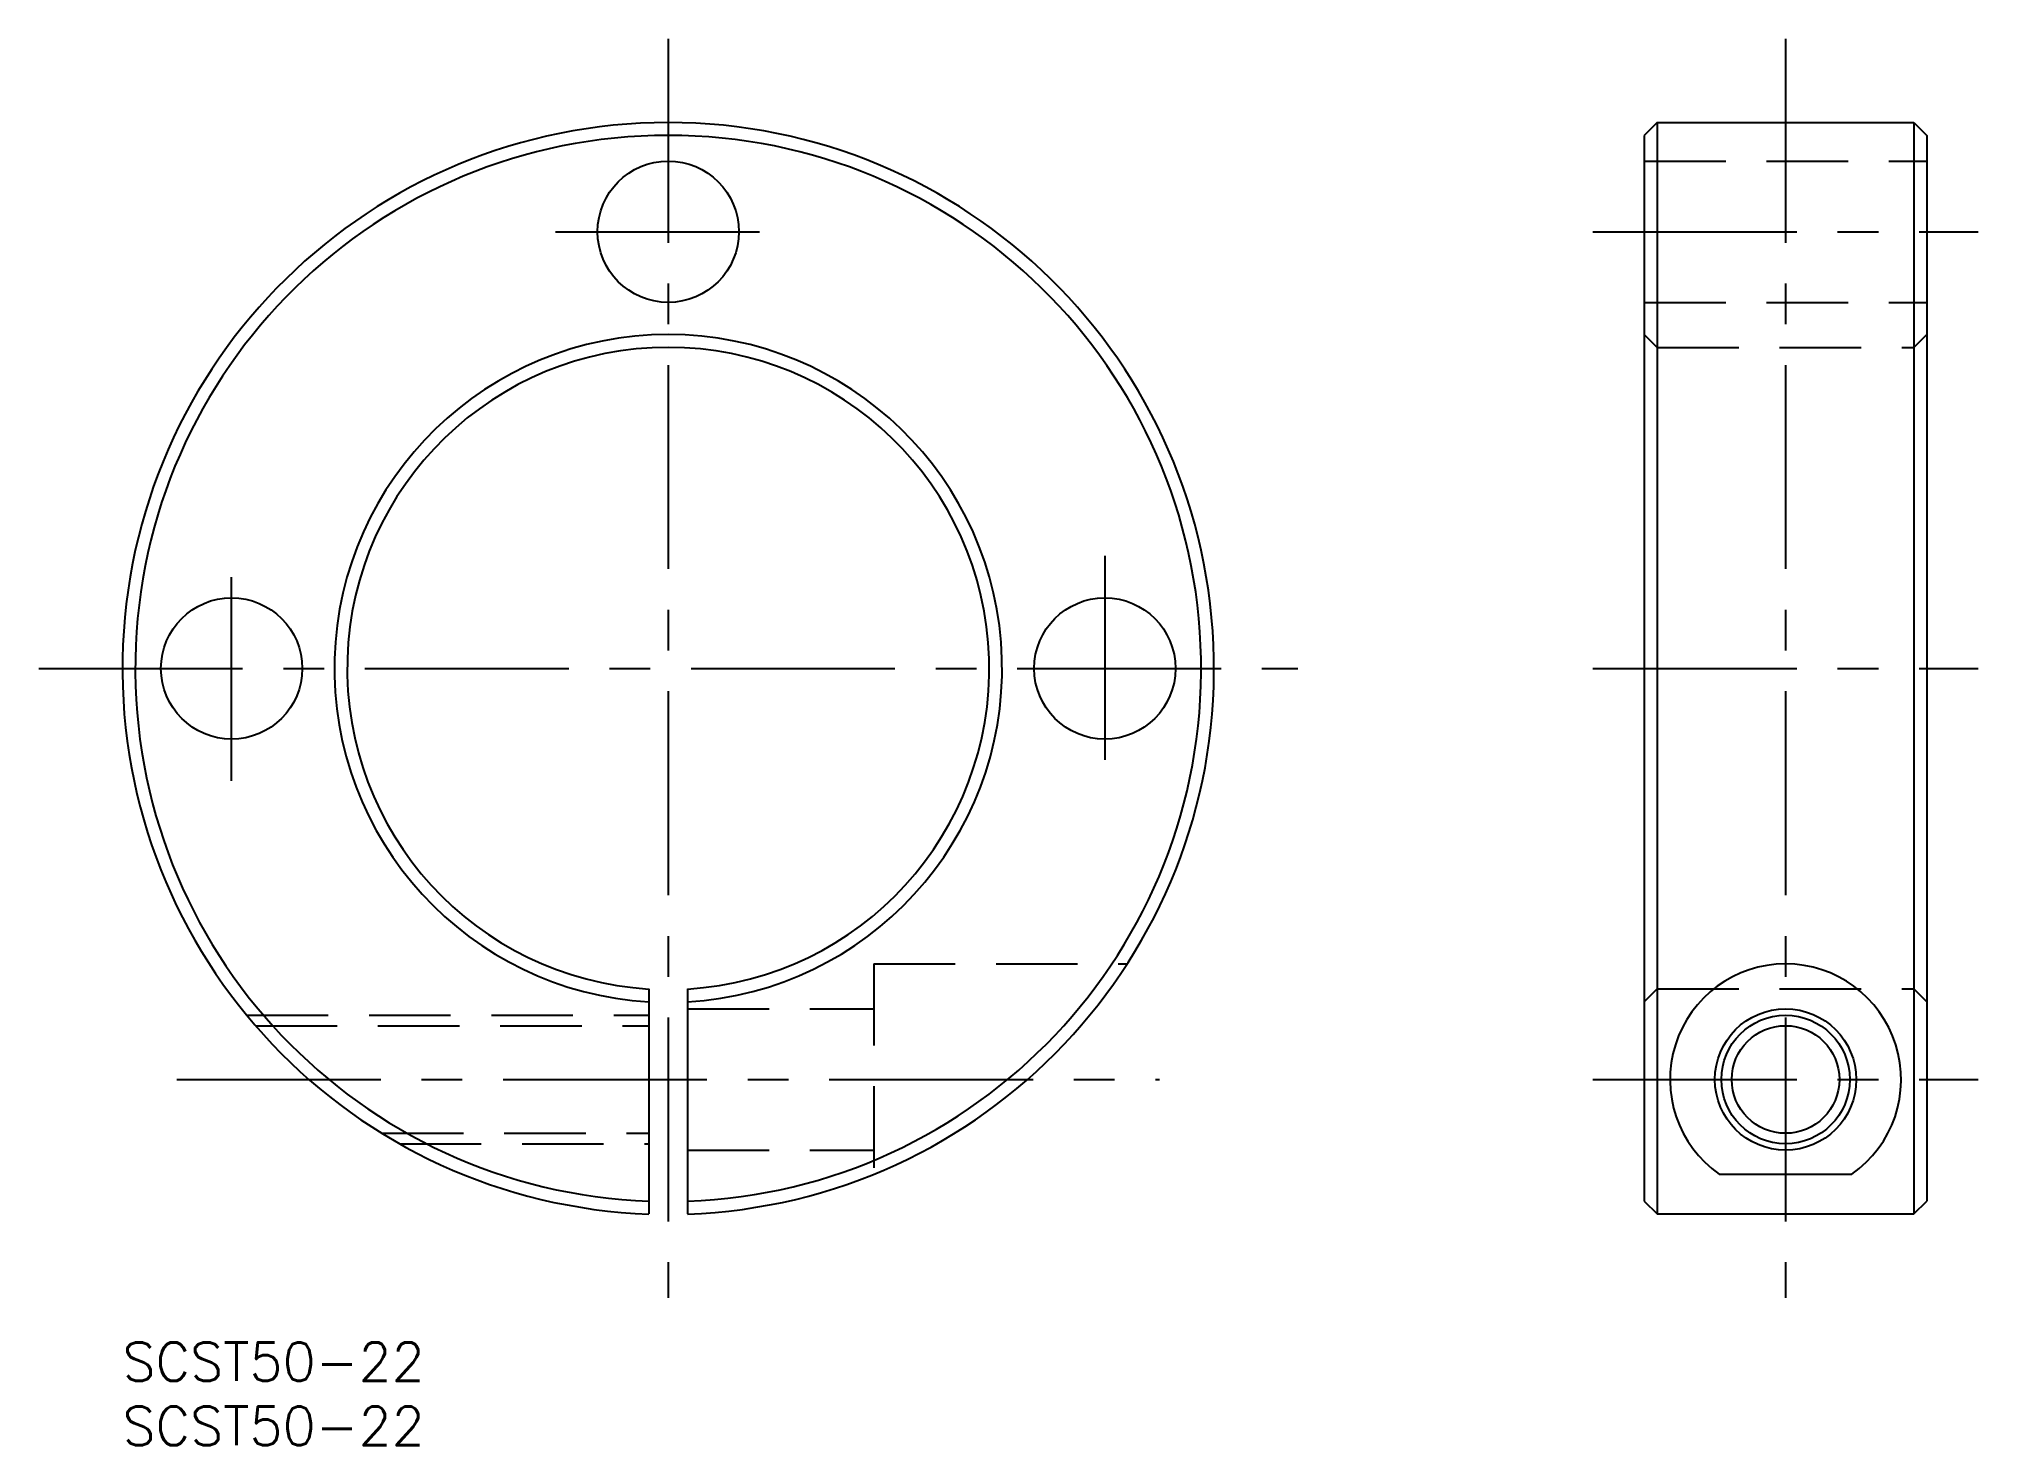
# Model space of a CAD drawing. Extents: x -7 to 145, y -8 to 101.
import ezdxf

# ---------------------------------------------------------------- set-up
doc = ezdxf.new("R2010")
doc.units = 0
doc.header["$LTSCALE"] = 0.5
doc.linetypes.add('CENTER', pattern=[50.8, 31.75, -6.35, 6.35, -6.35])
doc.linetypes.add('DASHED', pattern=[19.05, 12.7, -6.35])
for name, color, linetype in [('MSM_CENTER', 1, 'CENTER'), ('MSM_CONTINUOUS', 7, 'CONTINUOUS'), ('MSM_DASHED', 4, 'DASHED'), ('MSM_NARROW', 5, 'CONTINUOUS'), ('MSM_PART_NUMBER', 7, 'CONTINUOUS')]:
    doc.layers.add(name, color=color, linetype=linetype)
doc.styles.get("Standard").update_dxf_attribs({"font": 'txt.shx', "height": 3, "bigfont": 'bigfont.shx'})

# ---------------------------------------------------------------- blocks, each defined once
blk = doc.blocks.new('*U3')
at = {"layer": 'MSM_PART_NUMBER'}
blk.add_text('SCST50-22', height=3, dxfattribs=at).set_placement((0, -3))
blk = doc.blocks.new('*U4')
at = {"layer": 'MSM_PART_NUMBER'}
blk.add_text('SCST50-22', height=3, dxfattribs=at).set_placement((0, -8))

msp = doc.modelspace()

# ---------------------------------------------------------------- linework, layer by layer
at = {"layer": 'MSM_CENTER'}
for p, q in [((42.5, 101.49), (42.5, 3.46)), ((129.51, 101.49), (129.51, 3.46)), ((33.73, 86.47), (51.27, 86.47)), ((114.51, 86.47), (144.51, 86.47)), ((8.5, 43.71), (8.5, 61.24)), ((76.5, 61.24), (76.5, 43.71)), ((-6.52, 52.47), (91.52, 52.47)), ((114.51, 52.47), (144.51, 52.47)), ((4.24, 20.47), (80.76, 20.47)), ((114.51, 20.47), (144.51, 20.47))]:
    msp.add_line(p, q, dxfattribs=at)
at = {"layer": 'MSM_CONTINUOUS'}
for p, q in [((119.51, 94.97), (118.51, 93.97)), ((118.51, 93.97), (118.51, 11)), ((119.51, 94.97), (119.51, 10)), ((119.51, 94.97), (139.51, 94.97)), ((139.51, 94.97), (139.51, 10)), ((139.51, 94.97), (140.51, 93.97)), ((140.51, 93.97), (140.51, 11)), ((140.51, 52.47), (140.51, 52.47)), ((41, 27.52), (41, 10)), ((44, 27.52), (44, 10)), ((124.35, 13.1), (134.67, 13.1)), ((118.51, 11), (119.51, 10)), ((139.51, 10), (140.51, 11)), ((119.51, 10), (139.51, 10))]:
    msp.add_line(p, q, dxfattribs=at)
for centre, radius in [((42.5, 86.47), 5.5), ((8.5, 52.47), 5.5), ((76.5, 52.47), 5.5), ((129.51, 20.47), 5.5), ((129.51, 20.47), 4.19)]:
    msp.add_circle(centre, radius, dxfattribs=at)
for centre, radius, start, end in [((42.5, 52.47), 42.5, 272.0226, 267.9774), ((42.5, 52.47), 41.5, 272.0714, 267.9286), ((42.5, 52.47), 26, 273.3074, 266.6926), ((42.5, 52.47), 25, 273.4398, 266.5602), ((129.51, 20.47), 9, 304.9906, 235.0094)]:
    msp.add_arc(centre, radius, start, end, dxfattribs=at)
at = {"layer": 'MSM_DASHED'}
for p, q in [((118.51, 91.97), (140.51, 91.97)), ((118.51, 80.97), (140.51, 80.97)), ((118.51, 78.47), (119.51, 77.47)), ((119.51, 77.47), (139.51, 77.47)), ((139.51, 77.47), (140.51, 78.47)), ((58.5, 29.47), (58.5, 13.1)), ((58.5, 29.47), (78.24, 29.47)), ((118.51, 26.52), (119.51, 27.52)), ((119.51, 27.52), (139.51, 27.52)), ((139.51, 27.52), (140.51, 26.52)), ((44, 25.97), (58.5, 25.97)), ((9.68, 25.47), (41, 25.47)), ((10.36, 24.66), (41, 24.66)), ((20.21, 16.29), (41, 16.29)), ((21.59, 15.47), (41, 15.47)), ((44, 14.97), (58.5, 14.97))]:
    msp.add_line(p, q, dxfattribs=at)
at = {"layer": 'MSM_NARROW'}
msp.add_circle((129.51, 20.47), 5, dxfattribs=at)

# ---------------------------------------------------------------- block references
at = {"layer": 'MSM_CONTINUOUS'}
for name in ['*U3', '*U4']:
    msp.add_blockref(name, (0, 0), dxfattribs=at)

doc.saveas('drawing.dxf')
